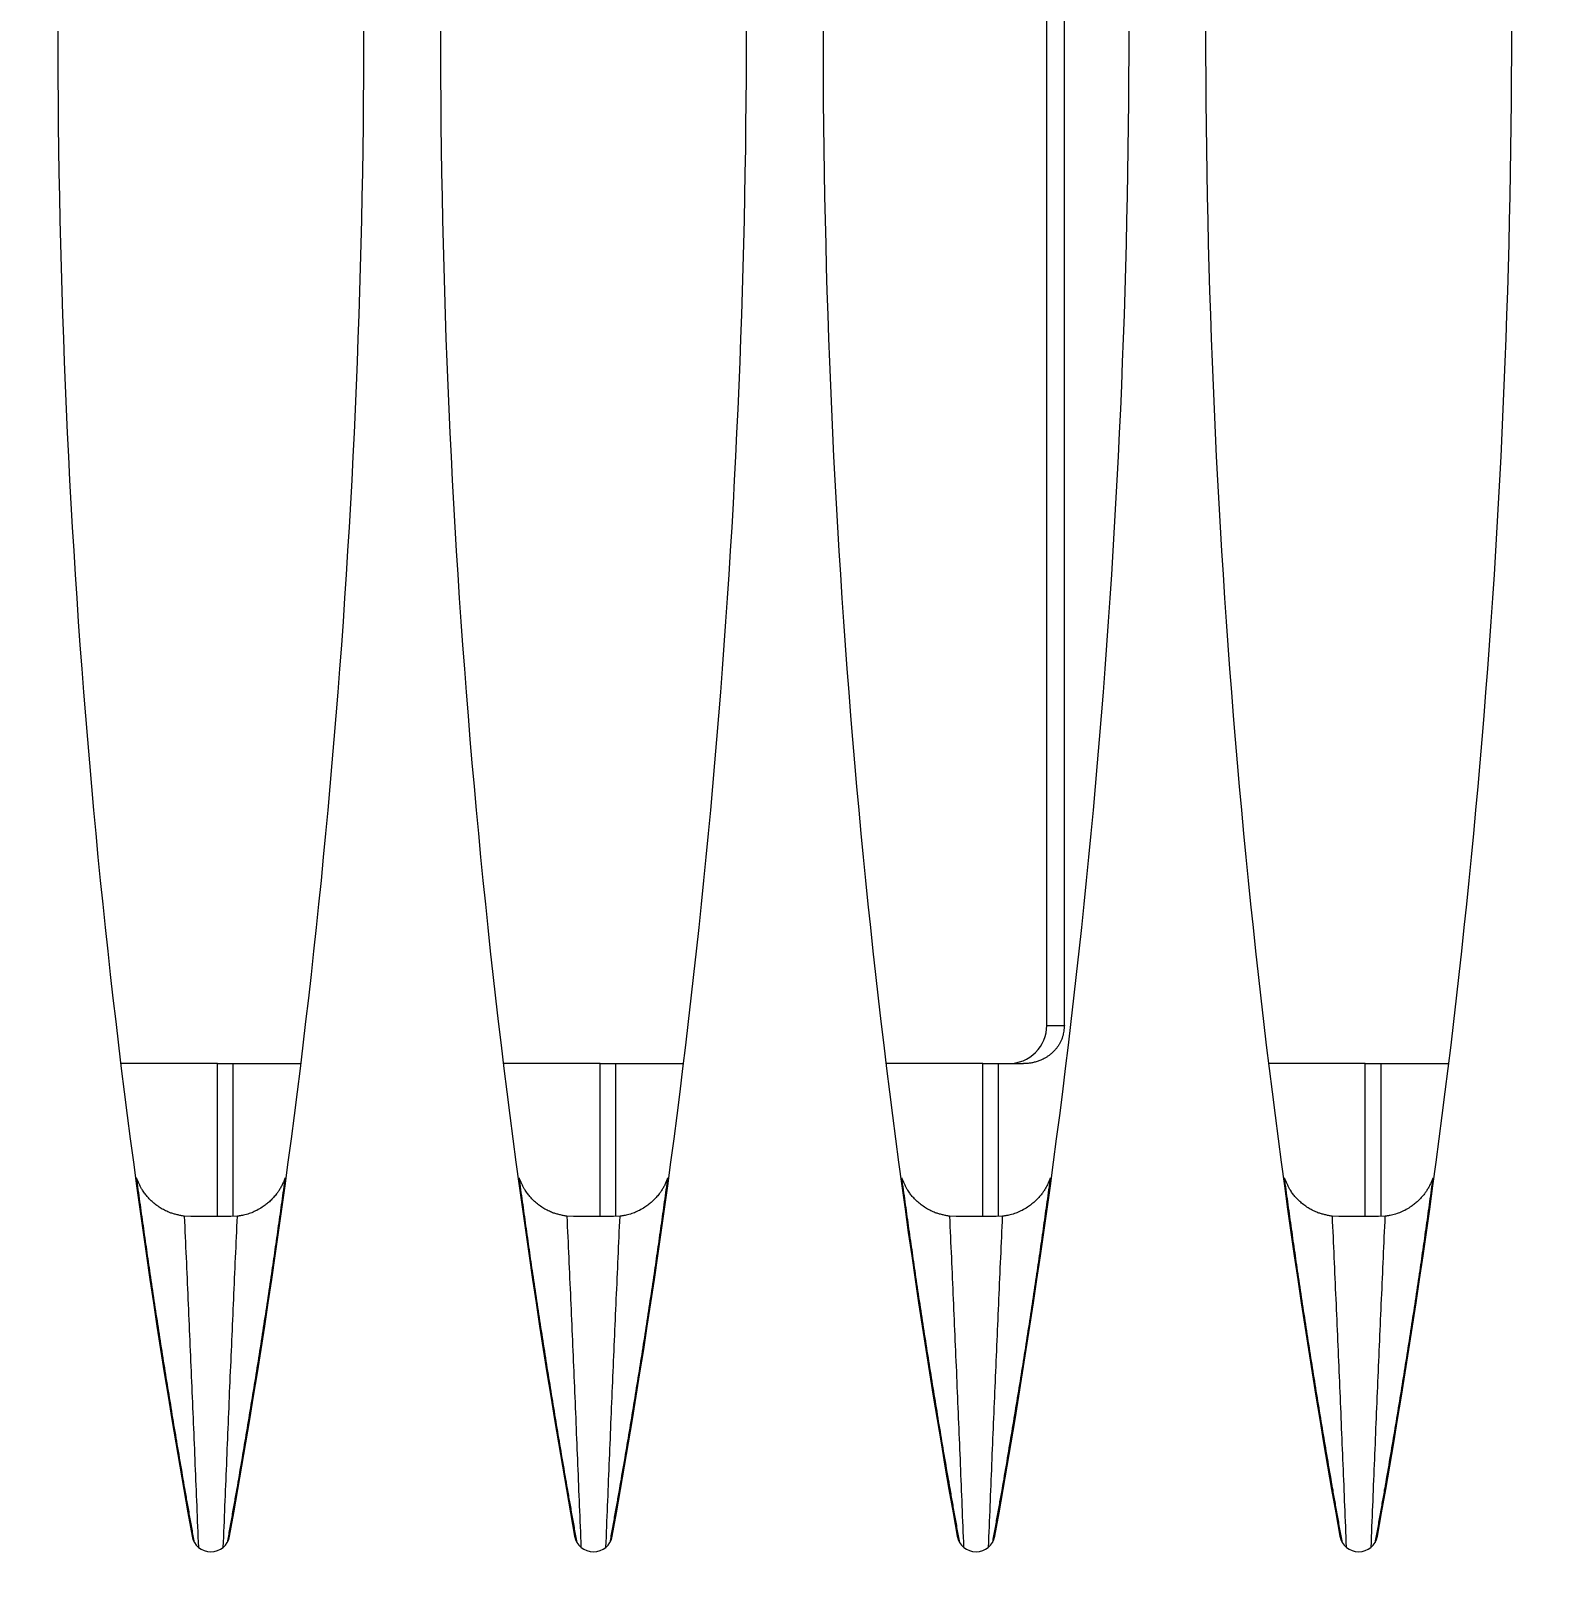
# Model space of a CAD drawing. Header units: metres. Extents: x -101133.8 to -101066.7, y -24899.3 to -24824.7.
# Drawn here: x -101102.484 to -101102.4443, y -24845.68754 to -24845.64701 of the extents above; entities that cross this region are included whole.
import ezdxf

# ---------------------------------------------------------------- set-up
doc = ezdxf.new("R2010")
doc.units = ezdxf.units.M
doc.header["$LTSCALE"] = 0.2
doc.header["$PDSIZE"] = -5
doc.layers.add('CMT-COTATION DIVERS', color=1, linetype='Continuous')
doc.layers.add('CMT-CVC-MATERIEL', color=30, linetype='Continuous')
doc.styles.get("Standard").update_dxf_attribs({"font": 'arial.ttf'})
doc.dimstyles.get("Standard").update_dxf_attribs({"dimtxt": 0.18, "dimasz": 0.18, "dimexe": 0.18, "dimexo": 0.0625, "dimgap": 0.09, "dimtad": 0, "dimtih": 1, "dimtoh": 1, "dimdec": 4, "dimzin": 0, "dimdsep": 46, "dimtxsty": 'Standard', "dimcen": 0.09, "dimadec": 0, "dimazin": 0, "dimtfac": 1, "dimtdec": 4, "dimtofl": 0, "dimtmove": 0, "dimatfit": 3, "dimfxl": 1, "dimtolj": 1, "dimtzin": 0, "dimarcsym": 0})

# ---------------------------------------------------------------- blocks, each defined once
blk = doc.blocks.new('Cassette 600x600')
at = {"linetype": 'Continuous', "lineweight": 13}
for p, q in [((-20444.73, 362.832), (-20444.73, 365.361)), ((-20449.23, 364.73), (-20449.23, 364.764)), ((-20455.73, 363.702), (-20455.73, 363.736)), ((-20448.73, 363.527), (-20448.72, 363.7)), ((-20448.73, 362.832), (-20444.73, 362.832)), ((-20444.73, 362.832), (-20444.73, 362.421)), ((-20448.72, 362.31), (-20448.73, 362.483)), ((-20448.726, 362.421), (-20444.73, 362.421)), ((-20444.73, 362.421), (-20444.73, 360.649)), ((-20455.73, 362.274), (-20455.73, 362.308)), ((-20449.23, 361.246), (-20449.23, 361.28)), ((-20444.73, 352.832), (-20444.73, 355.361)), ((-20449.23, 354.73), (-20449.23, 354.764)), ((-20455.73, 353.702), (-20455.73, 353.736)), ((-20448.73, 353.527), (-20448.72, 353.7)), ((-20448.73, 352.832), (-20444.73, 352.832)), ((-20444.73, 352.832), (-20444.73, 352.421)), ((-20455.73, 352.274), (-20455.73, 352.308)), ((-20448.72, 352.31), (-20448.73, 352.483)), ((-20448.726, 352.421), (-20444.73, 352.421)), ((-20444.73, 352.421), (-20444.73, 350.649)), ((-20449.23, 351.246), (-20449.23, 351.28)), ((-20444.73, 342.832), (-20444.73, 345.361)), ((-20449.23, 344.73), (-20449.23, 344.764)), ((-20455.73, 343.702), (-20455.73, 343.736)), ((-20448.73, 343.527), (-20448.72, 343.7)), ((-20448.73, 342.832), (-20444.73, 342.832)), ((-20448.72, 342.31), (-20448.73, 342.483)), ((-20444.73, 342.832), (-20444.73, 342.421)), ((-20455.73, 342.274), (-20455.73, 342.308)), ((-20448.726, 342.421), (-20444.73, 342.421)), ((-20444.73, 342.421), (-20444.73, 341.768)), ((-20449.23, 341.246), (-20449.23, 341.28)), ((-20443.73, 341.155), (-20443.73, 340.695)), ((-20443.73, 341.155), (-20340.23, 341.155)), ((-20443.73, 340.695), (-20340.23, 340.695)), ((-20444.73, 332.832), (-20444.73, 335.361)), ((-20449.23, 334.73), (-20449.23, 334.764)), ((-20455.73, 333.702), (-20455.73, 333.736)), ((-20448.73, 333.527), (-20448.72, 333.7)), ((-20448.73, 332.832), (-20444.73, 332.832)), ((-20444.73, 332.832), (-20444.73, 332.421)), ((-20448.72, 332.31), (-20448.73, 332.483)), ((-20448.726, 332.421), (-20444.73, 332.421)), ((-20444.73, 332.421), (-20444.73, 330.649)), ((-20455.73, 332.274), (-20455.73, 332.308)), ((-20449.23, 331.246), (-20449.23, 331.28))]:
    blk.add_line(p, q, dxfattribs=at)
for centre, radius, start, end in [((-20417.73, 144.505), 222.5, 90, 100.18749), ((-20456.995, 363.005), 0.5, 100.1875, 259.8125), ((-20417.73, 581.505), 222.5, 259.81251, 270), ((-20417.73, 134.505), 222.5, 90, 100.18749), ((-20456.995, 353.005), 0.5, 100.1875, 259.8125), ((-20417.73, 571.505), 222.5, 259.81251, 270), ((-20417.73, 124.505), 222.5, 90, 100.18749), ((-20456.995, 343.005), 0.5, 100.1875, 259.8125), ((-20417.73, 561.505), 222.5, 259.81251, 270), ((-20417.73, 114.505), 222.5, 90, 100.18749), ((-20456.995, 333.005), 0.5, 100.1875, 259.8125), ((-20417.73, 551.505), 222.5, 259.81251, 270)]:
    blk.add_arc(centre, radius, start, end, dxfattribs=at)
blk.add_ellipse((-20443.73, 342.159), major_axis=(0, 1.004), ratio=0.996195, start_param=1.570796, end_param=3.141593, dxfattribs=at)
for points, knots in [([(-20457.255, 363.432), (-20457.136, 363.453), (-20457.018, 363.475), (-20456.9, 363.496), (-20456.782, 363.517), (-20456.664, 363.538), (-20456.544, 363.559), (-20456.424, 363.581), (-20456.3, 363.602), (-20456.188, 363.622), (-20456.077, 363.642), (-20455.977, 363.66), (-20455.833, 363.685), (-20455.644, 363.718), (-20455.378, 363.764), (-20455.133, 363.806), (-20454.889, 363.848), (-20454.664, 363.886), (-20454.434, 363.924), (-20454.204, 363.963), (-20453.968, 364.002), (-20453.734, 364.04), (-20453.5, 364.079), (-20453.267, 364.117), (-20453.034, 364.154), (-20452.8, 364.192), (-20452.567, 364.229), (-20452.333, 364.266), (-20452.099, 364.303), (-20451.865, 364.34), (-20451.632, 364.376), (-20451.399, 364.412), (-20451.168, 364.447), (-20450.931, 364.483), (-20450.694, 364.519), (-20450.451, 364.555), (-20450.229, 364.588), (-20450.008, 364.621), (-20449.808, 364.65), (-20449.602, 364.679), (-20449.396, 364.709), (-20449.185, 364.739), (-20448.975, 364.769), (-20448.764, 364.799), (-20448.556, 364.828), (-20448.347, 364.857), (-20448.138, 364.887), (-20447.929, 364.916), (-20447.719, 364.945)], [0, 0, 0, 0, 1, 1, 1, 2, 2, 2, 3, 3, 3, 4, 4, 4, 5, 5, 5, 6, 6, 6, 7, 7, 7, 8, 8, 8, 9, 9, 9, 10, 10, 10, 11, 11, 11, 12, 12, 12, 13, 13, 13, 14, 14, 14, 15, 15, 15, 16, 16, 16, 16]), ([(-20448.72, 363.7), (-20448.714, 363.731), (-20448.708, 363.762), (-20448.702, 363.793), (-20448.696, 363.824), (-20448.689, 363.855), (-20448.682, 363.886), (-20448.675, 363.918), (-20448.666, 363.949), (-20448.658, 363.979), (-20448.649, 364.009), (-20448.641, 364.037), (-20448.628, 364.071), (-20448.615, 364.106), (-20448.597, 364.148), (-20448.578, 364.187), (-20448.559, 364.227), (-20448.538, 364.265), (-20448.516, 364.301), (-20448.493, 364.338), (-20448.469, 364.375), (-20448.441, 364.413), (-20448.413, 364.45), (-20448.381, 364.49), (-20448.354, 364.52), (-20448.327, 364.551), (-20448.306, 364.574), (-20448.282, 364.598), (-20448.257, 364.622), (-20448.23, 364.648), (-20448.202, 364.671), (-20448.175, 364.695), (-20448.147, 364.717), (-20448.116, 364.74), (-20448.084, 364.762), (-20448.049, 364.785), (-20448.021, 364.802), (-20447.993, 364.819), (-20447.972, 364.829), (-20447.949, 364.841), (-20447.926, 364.853), (-20447.9, 364.866), (-20447.874, 364.878), (-20447.849, 364.889), (-20447.823, 364.901), (-20447.797, 364.912), (-20447.772, 364.923), (-20447.745, 364.934), (-20447.719, 364.945)], [0, 0, 0, 0, 1, 1, 1, 2, 2, 2, 3, 3, 3, 4, 4, 4, 5, 5, 5, 6, 6, 6, 7, 7, 7, 8, 8, 8, 9, 9, 9, 10, 10, 10, 11, 11, 11, 12, 12, 12, 13, 13, 13, 14, 14, 14, 15, 15, 15, 16, 16, 16, 16]), ([(-20448.72, 363.7), (-20449.081, 363.684), (-20449.442, 363.668), (-20449.803, 363.651), (-20450.164, 363.635), (-20450.525, 363.619), (-20450.885, 363.603), (-20451.246, 363.587), (-20451.607, 363.571), (-20451.968, 363.556), (-20452.329, 363.54), (-20452.69, 363.524), (-20453.05, 363.509), (-20453.411, 363.494), (-20453.771, 363.479), (-20454.132, 363.464), (-20454.492, 363.449), (-20454.852, 363.434), (-20455.212, 363.419), (-20455.573, 363.404), (-20455.933, 363.39), (-20456.293, 363.375), (-20456.653, 363.36), (-20457.014, 363.346), (-20457.374, 363.331)], [0, 0, 0, 0, 1, 1, 1, 2, 2, 2, 3, 3, 3, 4, 4, 4, 5, 5, 5, 6, 6, 6, 7, 7, 7, 8, 8, 8, 8]), ([(-20448.73, 362.483), (-20448.73, 362.503), (-20448.73, 362.524), (-20448.73, 362.544), (-20448.73, 362.565), (-20448.73, 362.585), (-20448.73, 362.606), (-20448.73, 362.627), (-20448.73, 362.648), (-20448.73, 362.669), (-20448.73, 362.69), (-20448.73, 362.711), (-20448.73, 362.733), (-20448.73, 362.755), (-20448.73, 362.777), (-20448.73, 362.799), (-20448.73, 362.822), (-20448.73, 362.844), (-20448.73, 362.867), (-20448.73, 362.89), (-20448.73, 362.912), (-20448.73, 362.935), (-20448.73, 362.958), (-20448.73, 362.981), (-20448.73, 363.004), (-20448.73, 363.028), (-20448.73, 363.051), (-20448.73, 363.074), (-20448.73, 363.097), (-20448.73, 363.119), (-20448.73, 363.142), (-20448.73, 363.165), (-20448.73, 363.188), (-20448.73, 363.21), (-20448.73, 363.232), (-20448.73, 363.254), (-20448.73, 363.276), (-20448.73, 363.298), (-20448.73, 363.319), (-20448.73, 363.341), (-20448.73, 363.362), (-20448.73, 363.383), (-20448.73, 363.404), (-20448.73, 363.425), (-20448.73, 363.445), (-20448.73, 363.466), (-20448.73, 363.486), (-20448.73, 363.507), (-20448.73, 363.527)], [0, 0, 0, 0, 1, 1, 1, 2, 2, 2, 3, 3, 3, 4, 4, 4, 5, 5, 5, 6, 6, 6, 7, 7, 7, 8, 8, 8, 9, 9, 9, 10, 10, 10, 11, 11, 11, 12, 12, 12, 13, 13, 13, 14, 14, 14, 15, 15, 15, 16, 16, 16, 16]), ([(-20457.374, 362.679), (-20457.014, 362.664), (-20456.653, 362.65), (-20456.293, 362.635), (-20455.933, 362.621), (-20455.573, 362.606), (-20455.212, 362.591), (-20454.852, 362.576), (-20454.492, 362.562), (-20454.132, 362.547), (-20453.771, 362.532), (-20453.411, 362.517), (-20453.05, 362.501), (-20452.69, 362.486), (-20452.329, 362.47), (-20451.968, 362.454), (-20451.607, 362.439), (-20451.246, 362.423), (-20450.885, 362.407), (-20450.525, 362.391), (-20450.164, 362.375), (-20449.803, 362.359), (-20449.442, 362.343), (-20449.081, 362.327), (-20448.72, 362.31)], [0, 0, 0, 0, 1, 1, 1, 2, 2, 2, 3, 3, 3, 4, 4, 4, 5, 5, 5, 6, 6, 6, 7, 7, 7, 8, 8, 8, 8]), ([(-20447.719, 361.065), (-20447.929, 361.094), (-20448.138, 361.124), (-20448.347, 361.153), (-20448.556, 361.182), (-20448.764, 361.212), (-20448.975, 361.241), (-20449.185, 361.271), (-20449.396, 361.301), (-20449.602, 361.331), (-20449.808, 361.361), (-20450.008, 361.39), (-20450.229, 361.422), (-20450.451, 361.455), (-20450.694, 361.491), (-20450.931, 361.527), (-20451.168, 361.563), (-20451.399, 361.598), (-20451.632, 361.634), (-20451.865, 361.67), (-20452.099, 361.707), (-20452.333, 361.744), (-20452.567, 361.781), (-20452.8, 361.818), (-20453.034, 361.856), (-20453.267, 361.894), (-20453.5, 361.931), (-20453.734, 361.97), (-20453.968, 362.008), (-20454.204, 362.048), (-20454.434, 362.086), (-20454.664, 362.125), (-20454.888, 362.163), (-20455.133, 362.204), (-20455.378, 362.246), (-20455.644, 362.292), (-20455.833, 362.325), (-20455.977, 362.351), (-20456.077, 362.368), (-20456.188, 362.388), (-20456.3, 362.408), (-20456.424, 362.43), (-20456.544, 362.451), (-20456.664, 362.473), (-20456.782, 362.493), (-20456.9, 362.515), (-20457.018, 362.536), (-20457.136, 362.557), (-20457.255, 362.578)], [0, 0, 0, 0, 1, 1, 1, 2, 2, 2, 3, 3, 3, 4, 4, 4, 5, 5, 5, 6, 6, 6, 7, 7, 7, 8, 8, 8, 9, 9, 9, 10, 10, 10, 11, 11, 11, 12, 12, 12, 13, 13, 13, 14, 14, 14, 15, 15, 15, 16, 16, 16, 16]), ([(-20447.719, 361.065), (-20447.727, 361.068), (-20447.735, 361.071), (-20447.743, 361.074), (-20447.751, 361.077), (-20447.759, 361.08), (-20447.767, 361.083), (-20447.775, 361.086), (-20447.783, 361.089), (-20447.79, 361.092), (-20447.798, 361.095), (-20447.805, 361.097), (-20447.814, 361.101), (-20447.836, 361.111), (-20447.871, 361.126), (-20447.901, 361.141), (-20447.932, 361.156), (-20447.958, 361.17), (-20447.984, 361.186), (-20448.011, 361.202), (-20448.039, 361.219), (-20448.063, 361.235), (-20448.088, 361.251), (-20448.109, 361.266), (-20448.137, 361.288), (-20448.166, 361.311), (-20448.202, 361.34), (-20448.233, 361.368), (-20448.265, 361.397), (-20448.293, 361.424), (-20448.32, 361.453), (-20448.348, 361.483), (-20448.375, 361.514), (-20448.398, 361.543), (-20448.422, 361.571), (-20448.442, 361.598), (-20448.467, 361.635), (-20448.493, 361.672), (-20448.523, 361.72), (-20448.548, 361.767), (-20448.574, 361.813), (-20448.595, 361.857), (-20448.614, 361.902), (-20448.633, 361.946), (-20448.649, 361.99), (-20448.664, 362.039), (-20448.678, 362.088), (-20448.691, 362.142), (-20448.698, 362.178), (-20448.701, 362.19), (-20448.703, 362.2), (-20448.705, 362.211), (-20448.706, 362.221), (-20448.708, 362.233), (-20448.71, 362.244), (-20448.712, 362.255), (-20448.713, 362.266), (-20448.715, 362.277), (-20448.717, 362.288), (-20448.718, 362.299), (-20448.72, 362.31)], [0, 0, 0, 0, 1, 1, 1, 2, 2, 2, 3, 3, 3, 4, 4, 4, 5, 5, 5, 6, 6, 6, 7, 7, 7, 8, 8, 8, 9, 9, 9, 10, 10, 10, 11, 11, 11, 12, 12, 12, 13, 13, 13, 14, 14, 14, 15, 15, 15, 16, 16, 16, 17, 17, 17, 18, 18, 18, 19, 19, 19, 20, 20, 20, 20]), ([(-20457.255, 353.432), (-20457.136, 353.453), (-20457.018, 353.475), (-20456.9, 353.496), (-20456.782, 353.517), (-20456.664, 353.538), (-20456.544, 353.559), (-20456.424, 353.581), (-20456.3, 353.602), (-20456.188, 353.622), (-20456.077, 353.642), (-20455.977, 353.66), (-20455.833, 353.685), (-20455.644, 353.718), (-20455.378, 353.764), (-20455.133, 353.806), (-20454.889, 353.848), (-20454.664, 353.886), (-20454.434, 353.924), (-20454.204, 353.963), (-20453.968, 354.002), (-20453.734, 354.04), (-20453.5, 354.079), (-20453.267, 354.117), (-20453.034, 354.154), (-20452.8, 354.192), (-20452.567, 354.229), (-20452.333, 354.266), (-20452.099, 354.303), (-20451.865, 354.34), (-20451.632, 354.376), (-20451.399, 354.412), (-20451.168, 354.447), (-20450.931, 354.483), (-20450.694, 354.519), (-20450.451, 354.555), (-20450.229, 354.588), (-20450.008, 354.621), (-20449.808, 354.65), (-20449.602, 354.679), (-20449.396, 354.709), (-20449.185, 354.739), (-20448.975, 354.769), (-20448.764, 354.799), (-20448.556, 354.828), (-20448.347, 354.857), (-20448.138, 354.887), (-20447.929, 354.916), (-20447.719, 354.945)], [0, 0, 0, 0, 1, 1, 1, 2, 2, 2, 3, 3, 3, 4, 4, 4, 5, 5, 5, 6, 6, 6, 7, 7, 7, 8, 8, 8, 9, 9, 9, 10, 10, 10, 11, 11, 11, 12, 12, 12, 13, 13, 13, 14, 14, 14, 15, 15, 15, 16, 16, 16, 16]), ([(-20448.72, 353.7), (-20448.714, 353.731), (-20448.708, 353.762), (-20448.702, 353.793), (-20448.696, 353.824), (-20448.689, 353.855), (-20448.682, 353.886), (-20448.675, 353.918), (-20448.666, 353.949), (-20448.658, 353.979), (-20448.649, 354.009), (-20448.641, 354.037), (-20448.628, 354.071), (-20448.615, 354.106), (-20448.597, 354.148), (-20448.578, 354.187), (-20448.559, 354.227), (-20448.538, 354.265), (-20448.516, 354.302), (-20448.493, 354.338), (-20448.469, 354.375), (-20448.441, 354.413), (-20448.413, 354.45), (-20448.381, 354.49), (-20448.354, 354.52), (-20448.327, 354.551), (-20448.306, 354.574), (-20448.282, 354.598), (-20448.257, 354.622), (-20448.23, 354.648), (-20448.202, 354.671), (-20448.175, 354.695), (-20448.147, 354.717), (-20448.116, 354.74), (-20448.084, 354.762), (-20448.049, 354.785), (-20448.021, 354.802), (-20447.993, 354.819), (-20447.972, 354.829), (-20447.949, 354.841), (-20447.926, 354.853), (-20447.9, 354.866), (-20447.874, 354.878), (-20447.849, 354.889), (-20447.823, 354.901), (-20447.797, 354.912), (-20447.772, 354.923), (-20447.745, 354.934), (-20447.719, 354.945)], [0, 0, 0, 0, 1, 1, 1, 2, 2, 2, 3, 3, 3, 4, 4, 4, 5, 5, 5, 6, 6, 6, 7, 7, 7, 8, 8, 8, 9, 9, 9, 10, 10, 10, 11, 11, 11, 12, 12, 12, 13, 13, 13, 14, 14, 14, 15, 15, 15, 16, 16, 16, 16]), ([(-20448.72, 353.7), (-20449.081, 353.684), (-20449.442, 353.668), (-20449.803, 353.651), (-20450.164, 353.635), (-20450.525, 353.619), (-20450.885, 353.603), (-20451.246, 353.587), (-20451.607, 353.571), (-20451.968, 353.556), (-20452.329, 353.54), (-20452.69, 353.524), (-20453.05, 353.509), (-20453.411, 353.494), (-20453.771, 353.479), (-20454.132, 353.464), (-20454.492, 353.449), (-20454.852, 353.434), (-20455.212, 353.419), (-20455.573, 353.404), (-20455.933, 353.39), (-20456.293, 353.375), (-20456.653, 353.36), (-20457.014, 353.346), (-20457.374, 353.331)], [0, 0, 0, 0, 1, 1, 1, 2, 2, 2, 3, 3, 3, 4, 4, 4, 5, 5, 5, 6, 6, 6, 7, 7, 7, 8, 8, 8, 8]), ([(-20448.73, 352.483), (-20448.73, 352.503), (-20448.73, 352.524), (-20448.73, 352.544), (-20448.73, 352.565), (-20448.73, 352.585), (-20448.73, 352.606), (-20448.73, 352.627), (-20448.73, 352.648), (-20448.73, 352.669), (-20448.73, 352.69), (-20448.73, 352.711), (-20448.73, 352.733), (-20448.73, 352.755), (-20448.73, 352.777), (-20448.73, 352.799), (-20448.73, 352.822), (-20448.73, 352.844), (-20448.73, 352.867), (-20448.73, 352.89), (-20448.73, 352.912), (-20448.73, 352.935), (-20448.73, 352.958), (-20448.73, 352.981), (-20448.73, 353.004), (-20448.73, 353.028), (-20448.73, 353.051), (-20448.73, 353.074), (-20448.73, 353.097), (-20448.73, 353.119), (-20448.73, 353.142), (-20448.73, 353.165), (-20448.73, 353.188), (-20448.73, 353.21), (-20448.73, 353.232), (-20448.73, 353.254), (-20448.73, 353.276), (-20448.73, 353.298), (-20448.73, 353.319), (-20448.73, 353.341), (-20448.73, 353.362), (-20448.73, 353.383), (-20448.73, 353.404), (-20448.73, 353.425), (-20448.73, 353.445), (-20448.73, 353.466), (-20448.73, 353.486), (-20448.73, 353.507), (-20448.73, 353.527)], [0, 0, 0, 0, 1, 1, 1, 2, 2, 2, 3, 3, 3, 4, 4, 4, 5, 5, 5, 6, 6, 6, 7, 7, 7, 8, 8, 8, 9, 9, 9, 10, 10, 10, 11, 11, 11, 12, 12, 12, 13, 13, 13, 14, 14, 14, 15, 15, 15, 16, 16, 16, 16]), ([(-20457.374, 352.679), (-20457.014, 352.664), (-20456.653, 352.65), (-20456.293, 352.635), (-20455.933, 352.621), (-20455.573, 352.606), (-20455.212, 352.591), (-20454.852, 352.576), (-20454.492, 352.562), (-20454.132, 352.547), (-20453.771, 352.532), (-20453.411, 352.517), (-20453.05, 352.501), (-20452.69, 352.486), (-20452.329, 352.47), (-20451.968, 352.454), (-20451.607, 352.439), (-20451.246, 352.423), (-20450.885, 352.407), (-20450.525, 352.391), (-20450.164, 352.375), (-20449.803, 352.359), (-20449.442, 352.343), (-20449.081, 352.327), (-20448.72, 352.31)], [0, 0, 0, 0, 1, 1, 1, 2, 2, 2, 3, 3, 3, 4, 4, 4, 5, 5, 5, 6, 6, 6, 7, 7, 7, 8, 8, 8, 8]), ([(-20447.719, 351.065), (-20447.929, 351.094), (-20448.138, 351.124), (-20448.347, 351.153), (-20448.556, 351.182), (-20448.764, 351.212), (-20448.975, 351.241), (-20449.185, 351.271), (-20449.396, 351.301), (-20449.602, 351.331), (-20449.808, 351.361), (-20450.008, 351.39), (-20450.229, 351.422), (-20450.451, 351.455), (-20450.694, 351.491), (-20450.931, 351.527), (-20451.168, 351.563), (-20451.399, 351.598), (-20451.632, 351.634), (-20451.865, 351.67), (-20452.099, 351.707), (-20452.333, 351.744), (-20452.567, 351.781), (-20452.8, 351.818), (-20453.034, 351.856), (-20453.267, 351.894), (-20453.5, 351.931), (-20453.734, 351.97), (-20453.968, 352.008), (-20454.204, 352.048), (-20454.434, 352.086), (-20454.664, 352.125), (-20454.888, 352.163), (-20455.133, 352.204), (-20455.378, 352.246), (-20455.644, 352.292), (-20455.833, 352.325), (-20455.977, 352.351), (-20456.077, 352.368), (-20456.188, 352.388), (-20456.3, 352.408), (-20456.424, 352.43), (-20456.544, 352.451), (-20456.664, 352.473), (-20456.782, 352.493), (-20456.9, 352.515), (-20457.018, 352.536), (-20457.136, 352.557), (-20457.255, 352.578)], [0, 0, 0, 0, 1, 1, 1, 2, 2, 2, 3, 3, 3, 4, 4, 4, 5, 5, 5, 6, 6, 6, 7, 7, 7, 8, 8, 8, 9, 9, 9, 10, 10, 10, 11, 11, 11, 12, 12, 12, 13, 13, 13, 14, 14, 14, 15, 15, 15, 16, 16, 16, 16]), ([(-20447.719, 351.065), (-20447.727, 351.068), (-20447.735, 351.071), (-20447.743, 351.074), (-20447.751, 351.077), (-20447.759, 351.08), (-20447.767, 351.083), (-20447.775, 351.086), (-20447.783, 351.089), (-20447.79, 351.092), (-20447.798, 351.095), (-20447.805, 351.097), (-20447.814, 351.101), (-20447.836, 351.111), (-20447.871, 351.126), (-20447.901, 351.141), (-20447.932, 351.156), (-20447.958, 351.17), (-20447.984, 351.186), (-20448.011, 351.202), (-20448.039, 351.219), (-20448.063, 351.235), (-20448.088, 351.251), (-20448.109, 351.266), (-20448.137, 351.288), (-20448.166, 351.311), (-20448.202, 351.34), (-20448.233, 351.368), (-20448.265, 351.397), (-20448.293, 351.424), (-20448.32, 351.453), (-20448.348, 351.483), (-20448.375, 351.514), (-20448.398, 351.543), (-20448.422, 351.571), (-20448.442, 351.598), (-20448.467, 351.635), (-20448.493, 351.672), (-20448.523, 351.72), (-20448.548, 351.767), (-20448.574, 351.813), (-20448.595, 351.857), (-20448.614, 351.902), (-20448.633, 351.946), (-20448.649, 351.99), (-20448.664, 352.039), (-20448.678, 352.088), (-20448.691, 352.142), (-20448.698, 352.178), (-20448.701, 352.19), (-20448.703, 352.2), (-20448.705, 352.211), (-20448.706, 352.221), (-20448.708, 352.233), (-20448.71, 352.244), (-20448.712, 352.255), (-20448.713, 352.266), (-20448.715, 352.277), (-20448.717, 352.288), (-20448.718, 352.299), (-20448.72, 352.31)], [0, 0, 0, 0, 1, 1, 1, 2, 2, 2, 3, 3, 3, 4, 4, 4, 5, 5, 5, 6, 6, 6, 7, 7, 7, 8, 8, 8, 9, 9, 9, 10, 10, 10, 11, 11, 11, 12, 12, 12, 13, 13, 13, 14, 14, 14, 15, 15, 15, 16, 16, 16, 17, 17, 17, 18, 18, 18, 19, 19, 19, 20, 20, 20, 20]), ([(-20457.255, 343.432), (-20457.136, 343.453), (-20457.018, 343.475), (-20456.9, 343.496), (-20456.782, 343.517), (-20456.664, 343.538), (-20456.544, 343.559), (-20456.424, 343.581), (-20456.3, 343.602), (-20456.188, 343.622), (-20456.077, 343.642), (-20455.977, 343.66), (-20455.833, 343.685), (-20455.644, 343.718), (-20455.378, 343.764), (-20455.133, 343.806), (-20454.889, 343.848), (-20454.664, 343.886), (-20454.434, 343.924), (-20454.204, 343.963), (-20453.968, 344.002), (-20453.734, 344.04), (-20453.5, 344.079), (-20453.267, 344.117), (-20453.034, 344.154), (-20452.8, 344.192), (-20452.567, 344.229), (-20452.333, 344.266), (-20452.099, 344.303), (-20451.865, 344.34), (-20451.632, 344.376), (-20451.399, 344.412), (-20451.168, 344.447), (-20450.931, 344.483), (-20450.694, 344.519), (-20450.451, 344.555), (-20450.229, 344.588), (-20450.008, 344.621), (-20449.808, 344.65), (-20449.602, 344.679), (-20449.396, 344.709), (-20449.185, 344.739), (-20448.975, 344.769), (-20448.764, 344.799), (-20448.556, 344.828), (-20448.347, 344.857), (-20448.138, 344.887), (-20447.929, 344.916), (-20447.719, 344.945)], [0, 0, 0, 0, 1, 1, 1, 2, 2, 2, 3, 3, 3, 4, 4, 4, 5, 5, 5, 6, 6, 6, 7, 7, 7, 8, 8, 8, 9, 9, 9, 10, 10, 10, 11, 11, 11, 12, 12, 12, 13, 13, 13, 14, 14, 14, 15, 15, 15, 16, 16, 16, 16]), ([(-20448.72, 343.7), (-20448.714, 343.731), (-20448.708, 343.762), (-20448.702, 343.793), (-20448.696, 343.824), (-20448.689, 343.855), (-20448.682, 343.886), (-20448.675, 343.918), (-20448.666, 343.949), (-20448.658, 343.979), (-20448.649, 344.009), (-20448.641, 344.037), (-20448.628, 344.071), (-20448.615, 344.106), (-20448.597, 344.148), (-20448.578, 344.187), (-20448.559, 344.227), (-20448.538, 344.265), (-20448.516, 344.302), (-20448.493, 344.338), (-20448.469, 344.375), (-20448.441, 344.413), (-20448.413, 344.45), (-20448.381, 344.49), (-20448.354, 344.52), (-20448.327, 344.551), (-20448.306, 344.574), (-20448.282, 344.598), (-20448.257, 344.622), (-20448.23, 344.648), (-20448.202, 344.671), (-20448.175, 344.695), (-20448.147, 344.717), (-20448.116, 344.74), (-20448.084, 344.762), (-20448.049, 344.785), (-20448.021, 344.802), (-20447.993, 344.819), (-20447.972, 344.829), (-20447.949, 344.841), (-20447.926, 344.853), (-20447.9, 344.866), (-20447.874, 344.878), (-20447.849, 344.889), (-20447.823, 344.901), (-20447.797, 344.912), (-20447.772, 344.923), (-20447.745, 344.934), (-20447.719, 344.945)], [0, 0, 0, 0, 1, 1, 1, 2, 2, 2, 3, 3, 3, 4, 4, 4, 5, 5, 5, 6, 6, 6, 7, 7, 7, 8, 8, 8, 9, 9, 9, 10, 10, 10, 11, 11, 11, 12, 12, 12, 13, 13, 13, 14, 14, 14, 15, 15, 15, 16, 16, 16, 16]), ([(-20448.72, 343.7), (-20449.081, 343.684), (-20449.442, 343.668), (-20449.803, 343.651), (-20450.164, 343.635), (-20450.525, 343.619), (-20450.885, 343.603), (-20451.246, 343.587), (-20451.607, 343.571), (-20451.968, 343.556), (-20452.329, 343.54), (-20452.69, 343.524), (-20453.05, 343.509), (-20453.411, 343.494), (-20453.771, 343.479), (-20454.132, 343.464), (-20454.492, 343.449), (-20454.852, 343.434), (-20455.212, 343.419), (-20455.573, 343.404), (-20455.933, 343.39), (-20456.293, 343.375), (-20456.653, 343.36), (-20457.014, 343.346), (-20457.374, 343.331)], [0, 0, 0, 0, 1, 1, 1, 2, 2, 2, 3, 3, 3, 4, 4, 4, 5, 5, 5, 6, 6, 6, 7, 7, 7, 8, 8, 8, 8]), ([(-20448.73, 342.483), (-20448.73, 342.503), (-20448.73, 342.524), (-20448.73, 342.544), (-20448.73, 342.565), (-20448.73, 342.585), (-20448.73, 342.606), (-20448.73, 342.627), (-20448.73, 342.648), (-20448.73, 342.669), (-20448.73, 342.69), (-20448.73, 342.711), (-20448.73, 342.733), (-20448.73, 342.755), (-20448.73, 342.777), (-20448.73, 342.799), (-20448.73, 342.822), (-20448.73, 342.844), (-20448.73, 342.867), (-20448.73, 342.89), (-20448.73, 342.912), (-20448.73, 342.935), (-20448.73, 342.958), (-20448.73, 342.981), (-20448.73, 343.004), (-20448.73, 343.028), (-20448.73, 343.051), (-20448.73, 343.074), (-20448.73, 343.097), (-20448.73, 343.119), (-20448.73, 343.142), (-20448.73, 343.165), (-20448.73, 343.188), (-20448.73, 343.21), (-20448.73, 343.232), (-20448.73, 343.254), (-20448.73, 343.276), (-20448.73, 343.298), (-20448.73, 343.319), (-20448.73, 343.341), (-20448.73, 343.362), (-20448.73, 343.383), (-20448.73, 343.404), (-20448.73, 343.425), (-20448.73, 343.445), (-20448.73, 343.466), (-20448.73, 343.486), (-20448.73, 343.507), (-20448.73, 343.527)], [0, 0, 0, 0, 1, 1, 1, 2, 2, 2, 3, 3, 3, 4, 4, 4, 5, 5, 5, 6, 6, 6, 7, 7, 7, 8, 8, 8, 9, 9, 9, 10, 10, 10, 11, 11, 11, 12, 12, 12, 13, 13, 13, 14, 14, 14, 15, 15, 15, 16, 16, 16, 16]), ([(-20457.374, 342.679), (-20457.014, 342.664), (-20456.653, 342.65), (-20456.293, 342.635), (-20455.933, 342.621), (-20455.573, 342.606), (-20455.212, 342.591), (-20454.852, 342.576), (-20454.492, 342.562), (-20454.132, 342.547), (-20453.771, 342.532), (-20453.411, 342.517), (-20453.05, 342.501), (-20452.69, 342.486), (-20452.329, 342.47), (-20451.968, 342.454), (-20451.607, 342.439), (-20451.246, 342.423), (-20450.885, 342.407), (-20450.525, 342.391), (-20450.164, 342.375), (-20449.803, 342.359), (-20449.442, 342.343), (-20449.081, 342.327), (-20448.72, 342.31)], [0, 0, 0, 0, 1, 1, 1, 2, 2, 2, 3, 3, 3, 4, 4, 4, 5, 5, 5, 6, 6, 6, 7, 7, 7, 8, 8, 8, 8]), ([(-20447.719, 341.065), (-20447.929, 341.094), (-20448.138, 341.124), (-20448.347, 341.153), (-20448.556, 341.182), (-20448.764, 341.212), (-20448.975, 341.241), (-20449.185, 341.271), (-20449.396, 341.301), (-20449.602, 341.331), (-20449.808, 341.361), (-20450.008, 341.39), (-20450.229, 341.422), (-20450.451, 341.455), (-20450.694, 341.491), (-20450.931, 341.527), (-20451.168, 341.563), (-20451.399, 341.598), (-20451.632, 341.634), (-20451.865, 341.67), (-20452.099, 341.707), (-20452.333, 341.744), (-20452.567, 341.781), (-20452.8, 341.818), (-20453.034, 341.856), (-20453.267, 341.894), (-20453.5, 341.931), (-20453.734, 341.97), (-20453.968, 342.008), (-20454.204, 342.048), (-20454.434, 342.086), (-20454.664, 342.125), (-20454.888, 342.163), (-20455.133, 342.204), (-20455.378, 342.246), (-20455.644, 342.292), (-20455.833, 342.325), (-20455.977, 342.351), (-20456.077, 342.368), (-20456.188, 342.388), (-20456.3, 342.408), (-20456.424, 342.43), (-20456.544, 342.451), (-20456.664, 342.473), (-20456.782, 342.493), (-20456.9, 342.515), (-20457.018, 342.536), (-20457.136, 342.557), (-20457.255, 342.578)], [0, 0, 0, 0, 1, 1, 1, 2, 2, 2, 3, 3, 3, 4, 4, 4, 5, 5, 5, 6, 6, 6, 7, 7, 7, 8, 8, 8, 9, 9, 9, 10, 10, 10, 11, 11, 11, 12, 12, 12, 13, 13, 13, 14, 14, 14, 15, 15, 15, 16, 16, 16, 16]), ([(-20447.719, 341.065), (-20447.727, 341.068), (-20447.735, 341.071), (-20447.743, 341.074), (-20447.751, 341.077), (-20447.759, 341.08), (-20447.767, 341.083), (-20447.775, 341.086), (-20447.783, 341.089), (-20447.79, 341.092), (-20447.798, 341.095), (-20447.805, 341.098), (-20447.814, 341.101), (-20447.836, 341.111), (-20447.871, 341.126), (-20447.901, 341.141), (-20447.932, 341.156), (-20447.958, 341.17), (-20447.984, 341.186), (-20448.011, 341.202), (-20448.039, 341.219), (-20448.063, 341.235), (-20448.088, 341.251), (-20448.109, 341.266), (-20448.137, 341.288), (-20448.166, 341.311), (-20448.202, 341.34), (-20448.233, 341.368), (-20448.265, 341.397), (-20448.293, 341.424), (-20448.32, 341.453), (-20448.348, 341.483), (-20448.375, 341.514), (-20448.398, 341.543), (-20448.422, 341.571), (-20448.442, 341.598), (-20448.467, 341.635), (-20448.493, 341.672), (-20448.523, 341.72), (-20448.548, 341.767), (-20448.574, 341.813), (-20448.595, 341.857), (-20448.614, 341.902), (-20448.633, 341.946), (-20448.649, 341.99), (-20448.664, 342.039), (-20448.678, 342.088), (-20448.691, 342.142), (-20448.698, 342.178), (-20448.701, 342.19), (-20448.703, 342.2), (-20448.705, 342.211), (-20448.706, 342.221), (-20448.708, 342.233), (-20448.71, 342.244), (-20448.712, 342.255), (-20448.713, 342.266), (-20448.715, 342.277), (-20448.717, 342.288), (-20448.718, 342.299), (-20448.72, 342.31)], [0, 0, 0, 0, 1, 1, 1, 2, 2, 2, 3, 3, 3, 4, 4, 4, 5, 5, 5, 6, 6, 6, 7, 7, 7, 8, 8, 8, 9, 9, 9, 10, 10, 10, 11, 11, 11, 12, 12, 12, 13, 13, 13, 14, 14, 14, 15, 15, 15, 16, 16, 16, 17, 17, 17, 18, 18, 18, 19, 19, 19, 20, 20, 20, 20]), ([(-20443.73, 340.695), (-20443.755, 340.698), (-20443.78, 340.7), (-20443.805, 340.703), (-20443.83, 340.705), (-20443.855, 340.708), (-20443.88, 340.712), (-20443.905, 340.715), (-20443.929, 340.719), (-20443.953, 340.724), (-20443.978, 340.729), (-20444.002, 340.735), (-20444.025, 340.742), (-20444.049, 340.749), (-20444.072, 340.757), (-20444.095, 340.767), (-20444.118, 340.776), (-20444.14, 340.786), (-20444.162, 340.797), (-20444.184, 340.808), (-20444.206, 340.82), (-20444.226, 340.833), (-20444.247, 340.846), (-20444.267, 340.859), (-20444.287, 340.873), (-20444.307, 340.887), (-20444.327, 340.902), (-20444.345, 340.918), (-20444.364, 340.933), (-20444.382, 340.949), (-20444.399, 340.966), (-20444.417, 340.982), (-20444.433, 340.999), (-20444.449, 341.016), (-20444.465, 341.033), (-20444.479, 341.05), (-20444.494, 341.069), (-20444.509, 341.088), (-20444.524, 341.108), (-20444.538, 341.129), (-20444.552, 341.149), (-20444.565, 341.169), (-20444.577, 341.19), (-20444.589, 341.211), (-20444.601, 341.233), (-20444.611, 341.252), (-20444.621, 341.272), (-20444.629, 341.289), (-20444.64, 341.315), (-20444.651, 341.342), (-20444.665, 341.378), (-20444.676, 341.411), (-20444.686, 341.444), (-20444.694, 341.475), (-20444.701, 341.505), (-20444.708, 341.535), (-20444.714, 341.565), (-20444.718, 341.597), (-20444.723, 341.629), (-20444.726, 341.663), (-20444.727, 341.685), (-20444.728, 341.693), (-20444.728, 341.699), (-20444.728, 341.706), (-20444.728, 341.713), (-20444.729, 341.72), (-20444.729, 341.727), (-20444.729, 341.734), (-20444.729, 341.741), (-20444.729, 341.747), (-20444.73, 341.754), (-20444.73, 341.761), (-20444.73, 341.768)], [0, 0, 0, 0, 1, 1, 1, 2, 2, 2, 3, 3, 3, 4, 4, 4, 5, 5, 5, 6, 6, 6, 7, 7, 7, 8, 8, 8, 9, 9, 9, 10, 10, 10, 11, 11, 11, 12, 12, 12, 13, 13, 13, 14, 14, 14, 15, 15, 15, 16, 16, 16, 17, 17, 17, 18, 18, 18, 19, 19, 19, 20, 20, 20, 21, 21, 21, 22, 22, 22, 23, 23, 23, 24, 24, 24, 24]), ([(-20457.255, 333.432), (-20457.136, 333.453), (-20457.018, 333.475), (-20456.9, 333.496), (-20456.782, 333.517), (-20456.664, 333.538), (-20456.544, 333.559), (-20456.424, 333.581), (-20456.3, 333.602), (-20456.188, 333.622), (-20456.077, 333.642), (-20455.977, 333.66), (-20455.833, 333.685), (-20455.644, 333.718), (-20455.378, 333.764), (-20455.133, 333.806), (-20454.889, 333.848), (-20454.664, 333.886), (-20454.434, 333.924), (-20454.204, 333.963), (-20453.968, 334.002), (-20453.734, 334.04), (-20453.5, 334.079), (-20453.267, 334.117), (-20453.034, 334.154), (-20452.8, 334.192), (-20452.567, 334.229), (-20452.333, 334.266), (-20452.099, 334.303), (-20451.865, 334.34), (-20451.632, 334.376), (-20451.399, 334.412), (-20451.168, 334.447), (-20450.931, 334.483), (-20450.694, 334.519), (-20450.451, 334.555), (-20450.229, 334.588), (-20450.008, 334.621), (-20449.808, 334.65), (-20449.602, 334.679), (-20449.396, 334.709), (-20449.185, 334.739), (-20448.975, 334.769), (-20448.764, 334.799), (-20448.556, 334.828), (-20448.347, 334.857), (-20448.138, 334.887), (-20447.929, 334.916), (-20447.719, 334.945)], [0, 0, 0, 0, 1, 1, 1, 2, 2, 2, 3, 3, 3, 4, 4, 4, 5, 5, 5, 6, 6, 6, 7, 7, 7, 8, 8, 8, 9, 9, 9, 10, 10, 10, 11, 11, 11, 12, 12, 12, 13, 13, 13, 14, 14, 14, 15, 15, 15, 16, 16, 16, 16]), ([(-20448.72, 333.7), (-20448.714, 333.731), (-20448.708, 333.762), (-20448.702, 333.793), (-20448.696, 333.824), (-20448.689, 333.855), (-20448.682, 333.886), (-20448.675, 333.918), (-20448.666, 333.949), (-20448.658, 333.979), (-20448.649, 334.009), (-20448.641, 334.037), (-20448.628, 334.071), (-20448.615, 334.106), (-20448.597, 334.148), (-20448.578, 334.187), (-20448.559, 334.227), (-20448.538, 334.265), (-20448.516, 334.301), (-20448.493, 334.338), (-20448.469, 334.375), (-20448.441, 334.413), (-20448.413, 334.45), (-20448.381, 334.49), (-20448.354, 334.52), (-20448.327, 334.551), (-20448.306, 334.574), (-20448.282, 334.598), (-20448.257, 334.622), (-20448.23, 334.648), (-20448.202, 334.671), (-20448.175, 334.695), (-20448.147, 334.717), (-20448.116, 334.74), (-20448.084, 334.762), (-20448.049, 334.785), (-20448.021, 334.802), (-20447.993, 334.819), (-20447.972, 334.829), (-20447.949, 334.841), (-20447.926, 334.853), (-20447.9, 334.866), (-20447.874, 334.878), (-20447.849, 334.889), (-20447.823, 334.901), (-20447.797, 334.912), (-20447.772, 334.923), (-20447.745, 334.934), (-20447.719, 334.945)], [0, 0, 0, 0, 1, 1, 1, 2, 2, 2, 3, 3, 3, 4, 4, 4, 5, 5, 5, 6, 6, 6, 7, 7, 7, 8, 8, 8, 9, 9, 9, 10, 10, 10, 11, 11, 11, 12, 12, 12, 13, 13, 13, 14, 14, 14, 15, 15, 15, 16, 16, 16, 16]), ([(-20448.72, 333.7), (-20449.081, 333.684), (-20449.442, 333.668), (-20449.803, 333.651), (-20450.164, 333.635), (-20450.525, 333.619), (-20450.885, 333.603), (-20451.246, 333.587), (-20451.607, 333.571), (-20451.968, 333.556), (-20452.329, 333.54), (-20452.69, 333.524), (-20453.05, 333.509), (-20453.411, 333.494), (-20453.771, 333.479), (-20454.132, 333.464), (-20454.492, 333.449), (-20454.852, 333.434), (-20455.212, 333.419), (-20455.573, 333.404), (-20455.933, 333.39), (-20456.293, 333.375), (-20456.653, 333.36), (-20457.014, 333.346), (-20457.374, 333.331)], [0, 0, 0, 0, 1, 1, 1, 2, 2, 2, 3, 3, 3, 4, 4, 4, 5, 5, 5, 6, 6, 6, 7, 7, 7, 8, 8, 8, 8]), ([(-20448.73, 332.483), (-20448.73, 332.503), (-20448.73, 332.524), (-20448.73, 332.544), (-20448.73, 332.565), (-20448.73, 332.585), (-20448.73, 332.606), (-20448.73, 332.627), (-20448.73, 332.648), (-20448.73, 332.669), (-20448.73, 332.69), (-20448.73, 332.711), (-20448.73, 332.733), (-20448.73, 332.755), (-20448.73, 332.777), (-20448.73, 332.799), (-20448.73, 332.822), (-20448.73, 332.844), (-20448.73, 332.867), (-20448.73, 332.89), (-20448.73, 332.912), (-20448.73, 332.935), (-20448.73, 332.958), (-20448.73, 332.981), (-20448.73, 333.004), (-20448.73, 333.028), (-20448.73, 333.051), (-20448.73, 333.074), (-20448.73, 333.097), (-20448.73, 333.12), (-20448.73, 333.142), (-20448.73, 333.165), (-20448.73, 333.188), (-20448.73, 333.21), (-20448.73, 333.232), (-20448.73, 333.254), (-20448.73, 333.276), (-20448.73, 333.298), (-20448.73, 333.319), (-20448.73, 333.341), (-20448.73, 333.362), (-20448.73, 333.383), (-20448.73, 333.404), (-20448.73, 333.425), (-20448.73, 333.445), (-20448.73, 333.466), (-20448.73, 333.486), (-20448.73, 333.507), (-20448.73, 333.527)], [0, 0, 0, 0, 1, 1, 1, 2, 2, 2, 3, 3, 3, 4, 4, 4, 5, 5, 5, 6, 6, 6, 7, 7, 7, 8, 8, 8, 9, 9, 9, 10, 10, 10, 11, 11, 11, 12, 12, 12, 13, 13, 13, 14, 14, 14, 15, 15, 15, 16, 16, 16, 16]), ([(-20457.374, 332.679), (-20457.014, 332.664), (-20456.653, 332.65), (-20456.293, 332.635), (-20455.933, 332.621), (-20455.573, 332.606), (-20455.212, 332.591), (-20454.852, 332.576), (-20454.492, 332.562), (-20454.132, 332.547), (-20453.771, 332.532), (-20453.411, 332.516), (-20453.05, 332.501), (-20452.69, 332.486), (-20452.329, 332.47), (-20451.968, 332.454), (-20451.607, 332.439), (-20451.246, 332.423), (-20450.885, 332.407), (-20450.525, 332.391), (-20450.164, 332.375), (-20449.803, 332.359), (-20449.442, 332.343), (-20449.081, 332.327), (-20448.72, 332.31)], [0, 0, 0, 0, 1, 1, 1, 2, 2, 2, 3, 3, 3, 4, 4, 4, 5, 5, 5, 6, 6, 6, 7, 7, 7, 8, 8, 8, 8]), ([(-20447.719, 331.065), (-20447.929, 331.094), (-20448.138, 331.124), (-20448.347, 331.153), (-20448.556, 331.182), (-20448.764, 331.212), (-20448.975, 331.241), (-20449.185, 331.271), (-20449.396, 331.301), (-20449.602, 331.331), (-20449.808, 331.361), (-20450.008, 331.39), (-20450.229, 331.422), (-20450.451, 331.455), (-20450.694, 331.491), (-20450.931, 331.527), (-20451.168, 331.563), (-20451.399, 331.598), (-20451.632, 331.634), (-20451.865, 331.67), (-20452.099, 331.707), (-20452.333, 331.744), (-20452.567, 331.781), (-20452.8, 331.818), (-20453.034, 331.856), (-20453.267, 331.894), (-20453.5, 331.931), (-20453.734, 331.97), (-20453.968, 332.008), (-20454.204, 332.048), (-20454.434, 332.086), (-20454.664, 332.125), (-20454.888, 332.163), (-20455.133, 332.204), (-20455.378, 332.246), (-20455.644, 332.292), (-20455.833, 332.325), (-20455.977, 332.351), (-20456.077, 332.368), (-20456.188, 332.388), (-20456.3, 332.408), (-20456.424, 332.43), (-20456.544, 332.451), (-20456.664, 332.473), (-20456.782, 332.493), (-20456.9, 332.515), (-20457.018, 332.536), (-20457.136, 332.557), (-20457.255, 332.578)], [0, 0, 0, 0, 1, 1, 1, 2, 2, 2, 3, 3, 3, 4, 4, 4, 5, 5, 5, 6, 6, 6, 7, 7, 7, 8, 8, 8, 9, 9, 9, 10, 10, 10, 11, 11, 11, 12, 12, 12, 13, 13, 13, 14, 14, 14, 15, 15, 15, 16, 16, 16, 16]), ([(-20447.719, 331.065), (-20447.727, 331.068), (-20447.735, 331.071), (-20447.743, 331.074), (-20447.751, 331.077), (-20447.759, 331.08), (-20447.767, 331.083), (-20447.775, 331.086), (-20447.783, 331.089), (-20447.79, 331.092), (-20447.798, 331.095), (-20447.805, 331.098), (-20447.814, 331.101), (-20447.836, 331.111), (-20447.871, 331.126), (-20447.901, 331.141), (-20447.932, 331.156), (-20447.958, 331.17), (-20447.984, 331.186), (-20448.011, 331.202), (-20448.039, 331.219), (-20448.063, 331.235), (-20448.088, 331.251), (-20448.109, 331.266), (-20448.137, 331.288), (-20448.166, 331.311), (-20448.202, 331.34), (-20448.233, 331.368), (-20448.265, 331.397), (-20448.293, 331.424), (-20448.32, 331.453), (-20448.348, 331.483), (-20448.375, 331.514), (-20448.398, 331.543), (-20448.422, 331.571), (-20448.442, 331.598), (-20448.467, 331.635), (-20448.493, 331.672), (-20448.523, 331.72), (-20448.548, 331.767), (-20448.574, 331.813), (-20448.595, 331.857), (-20448.614, 331.902), (-20448.633, 331.946), (-20448.649, 331.99), (-20448.664, 332.039), (-20448.678, 332.088), (-20448.691, 332.142), (-20448.698, 332.178), (-20448.701, 332.19), (-20448.703, 332.2), (-20448.705, 332.211), (-20448.706, 332.221), (-20448.708, 332.233), (-20448.71, 332.244), (-20448.712, 332.255), (-20448.713, 332.266), (-20448.715, 332.277), (-20448.717, 332.288), (-20448.718, 332.299), (-20448.72, 332.31)], [0, 0, 0, 0, 1, 1, 1, 2, 2, 2, 3, 3, 3, 4, 4, 4, 5, 5, 5, 6, 6, 6, 7, 7, 7, 8, 8, 8, 9, 9, 9, 10, 10, 10, 11, 11, 11, 12, 12, 12, 13, 13, 13, 14, 14, 14, 15, 15, 15, 16, 16, 16, 17, 17, 17, 18, 18, 18, 19, 19, 19, 20, 20, 20, 20])]:
    blk.add_open_spline(points, degree=3, knots=knots, dxfattribs=at)
blk = doc.blocks.new('COT-45')
at = {"color": 0}
for p, q in [((0, -1), (0, 1)), ((-1, 0), (1, 0))]:
    blk.add_line(p, q, dxfattribs=at)
at = {"color": 0, "const_width": 0.4}
blk.add_lwpolyline([(-0.4419, -0.4419), (0.4419, 0.4419)], dxfattribs=at)
blk = doc.blocks.new('*D115')
at = {"layer": 'CMT-COTATION DIVERS', "color": 0, "lineweight": -2}
for p, q in [((-101104.272643, -24845.840081), (-101104.272643, -24844.528545)), ((-101102.471981, -24844.896592), (-101102.471981, -24844.528545)), ((-101104.247643, -24844.578545), (-101102.496981, -24844.578545))]:
    blk.add_line(p, q, dxfattribs=at)
at = {"layer": 'Defpoints', "color": 0, "lineweight": 15}
for p in [(-101102.471981, -24844.578545), (-101102.471981, -24844.926592), (-101104.272643, -24845.870081)]:
    blk.add_point(p, dxfattribs=at)
at = {"layer": 'CMT-COTATION DIVERS', "color": 0, "lineweight": -2, "xscale": 0.025, "yscale": 0.025, "zscale": 0.025, "rotation": 180}
blk.add_blockref('COT-45', (-101104.272643, -24844.578545), dxfattribs=at)
at = {"layer": 'CMT-COTATION DIVERS', "color": 0, "lineweight": -2, "xscale": 0.025, "yscale": 0.025, "zscale": 0.025}
blk.add_blockref('COT-45', (-101102.471981, -24844.578545), dxfattribs=at)
at = {"layer": 'CMT-COTATION DIVERS', "color": 0, "lineweight": 15, "insert": (-101103.372312, -24844.502752), "char_height": 0.075, "attachment_point": 5}
blk.add_mtext('\\A1;180', dxfattribs=at)
blk = doc.blocks.new('*D136')
at = {"layer": 'CMT-COTATION DIVERS', "color": 0, "lineweight": -2}
for p, q in [((-101104.569131, -24845.361654), (-101101.332678, -24845.361654)), ((-101101.382678, -24847.966186), (-101101.382678, -24845.386654)), ((-101101.830468, -24847.991186), (-101101.332678, -24847.991186))]:
    blk.add_line(p, q, dxfattribs=at)
at = {"layer": 'Defpoints', "color": 0, "lineweight": 15}
for p in [(-101104.599131, -24845.361654), (-101101.382678, -24845.361654), (-101101.860468, -24847.991186)]:
    blk.add_point(p, dxfattribs=at)
at = {"layer": 'CMT-COTATION DIVERS', "color": 0, "lineweight": -2, "xscale": 0.025, "yscale": 0.025, "zscale": 0.025}
for p, rotation in [((-101101.382678, -24845.361654), 90), ((-101101.382678, -24847.991186), 270)]:
    blk.add_blockref('COT-45', p, dxfattribs=dict(at, rotation=rotation))
at = {"layer": 'CMT-COTATION DIVERS', "color": 0, "lineweight": 15, "insert": (-101101.458496, -24846.67642), "char_height": 0.075, "attachment_point": 5, "rotation": 90}
blk.add_mtext('\\A1;263', dxfattribs=at)

msp = doc.modelspace()

# ---------------------------------------------------------------- block references
at = {"layer": 'CMT-CVC-MATERIEL', "xscale": 0.001, "yscale": 0.001, "zscale": 0.001, "rotation": 90}
msp.add_blockref('Cassette 600x600', (-101102.116291, -24825.229281), dxfattribs=at)

# ---------------------------------------------------------------- dimensions: what is measured, and where the dimension line sits
at = {"layer": 'CMT-COTATION DIVERS', "lineweight": 15}
dim = msp.add_linear_dim(base=(-101102.471981, -24844.578545), p1=(-101104.272643, -24845.870081), p2=(-101102.471981, -24844.926592), dimstyle='Standard', override={"dimscale": 0.05, "dimtxt": 1.5, "dimasz": 0.5, "dimexe": 1, "dimexo": 0.6, "dimgap": 0.75, "dimtad": 1, "dimtih": 0, "dimtoh": 0, "dimdec": 0, "dimlfac": 100, "dimblk": 'COT-45', "dimcen": 0, "dimadec": 2, "dimazin": 2, "dimtdec": 2, "dimtix": 1, "dimtmove": 1, "dimfrac": 1}, dxfattribs=at)
dim.commit()
dim.dimension.update_dxf_attribs({"geometry": '*D115', "text_midpoint": (-101103.372312, -24844.502752)})
dim = msp.add_linear_dim(base=(-101101.382678, -24845.361654), p1=(-101101.860468, -24847.991186), p2=(-101104.599131, -24845.361654), angle=90, dimstyle='Standard', override={"dimscale": 0.05, "dimtxt": 1.5, "dimasz": 0.5, "dimexe": 1, "dimexo": 0.6, "dimgap": 0.75, "dimtad": 1, "dimtih": 0, "dimtoh": 0, "dimdec": 0, "dimlfac": 100, "dimblk": 'COT-45', "dimcen": 0, "dimadec": 2, "dimazin": 2, "dimtdec": 2, "dimtix": 1, "dimtmove": 1, "dimfrac": 1}, dxfattribs=at)
dim.commit()
dim.dimension.update_dxf_attribs({"geometry": '*D136', "text_midpoint": (-101101.458496, -24846.67642)})

doc.saveas('drawing.dxf')
